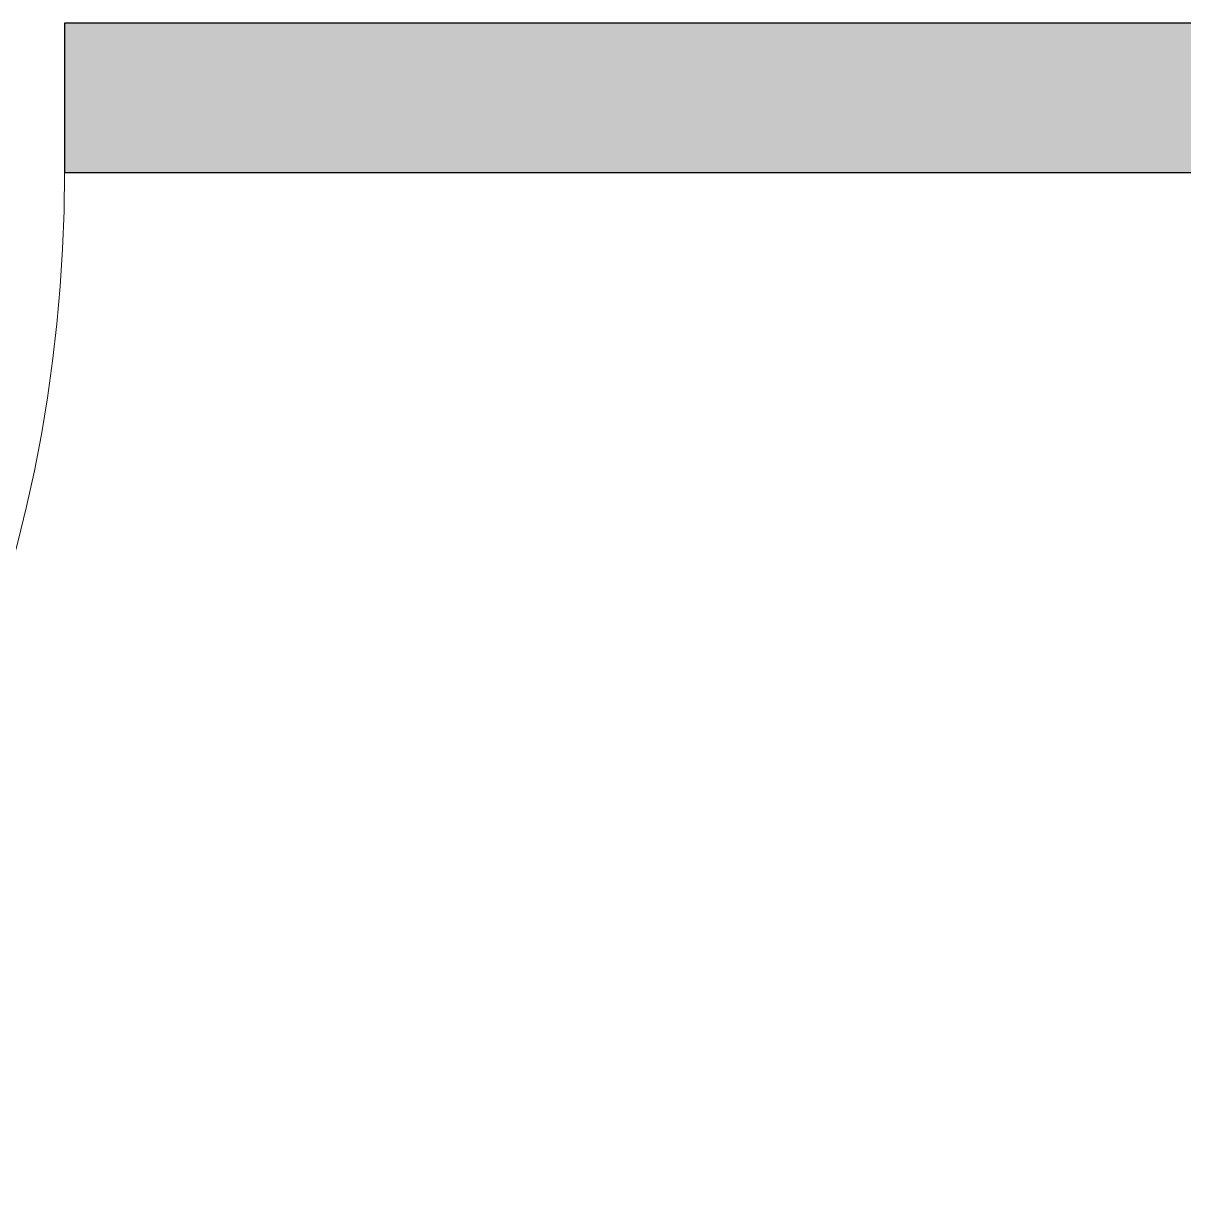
# Model space of a CAD drawing. Header units: millimetres. Extents: x 155927 to 326028, y -36033 to 97293.
# Drawn here: x 226626 to 227418, y 12813 to 13608 of the extents above; entities that cross this region are included whole.
import ezdxf

# ---------------------------------------------------------------- set-up
doc = ezdxf.new("R2010")
doc.units = ezdxf.units.MM
doc.header["$MEASUREMENT"] = 0
for name, color, linetype, lineweight in [('A-DOOR', 4, 'CONTINUOUS', 9), ('A-WALL-PATT', 7, 'CONTINUOUS', 9), ('I-WALL', 7, 'CONTINUOUS', 9)]:
    doc.layers.add(name, color=color, linetype=linetype, lineweight=lineweight)

msp = doc.modelspace()

# ---------------------------------------------------------------- hatches: boundary and pattern name
at = {"layer": 'A-WALL-PATT'}
h = msp.add_hatch(color=256, dxfattribs=at)
h.paths.add_polyline_path([(228124.83, 13505.61), (228344.33, 13505.61), (228344.33, 13607.61), (226654.33, 13607.61), (226654.33, 13505.61), (227843.51, 13505.61)], flags=0)
h.paths.add_polyline_path([(225644.33, 13505.61), (225644.33, 13607.61), (225526.83, 13607.61), (225526.83, 13505.61)], flags=0)
h.paths.add_polyline_path([(230738.83, 13505.61), (230738.83, 13607.61), (229354.33, 13607.61), (229354.33, 13505.61), (230269.84, 13505.61)], flags=0)

# ---------------------------------------------------------------- linework, layer by layer
at = {"layer": 'A-DOOR'}
msp.add_arc((225644.33, 13505.61), 1010, 270, 0, dxfattribs=at)
at = {"layer": 'I-WALL', "lineweight": 30}
for p, q in [((228344.33, 13607.61), (226654.33, 13607.61)), ((226654.33, 13607.61), (226654.33, 13505.61)), ((226654.33, 13505.61), (228124.83, 13505.61))]:
    msp.add_line(p, q, dxfattribs=at)

doc.saveas('drawing.dxf')
